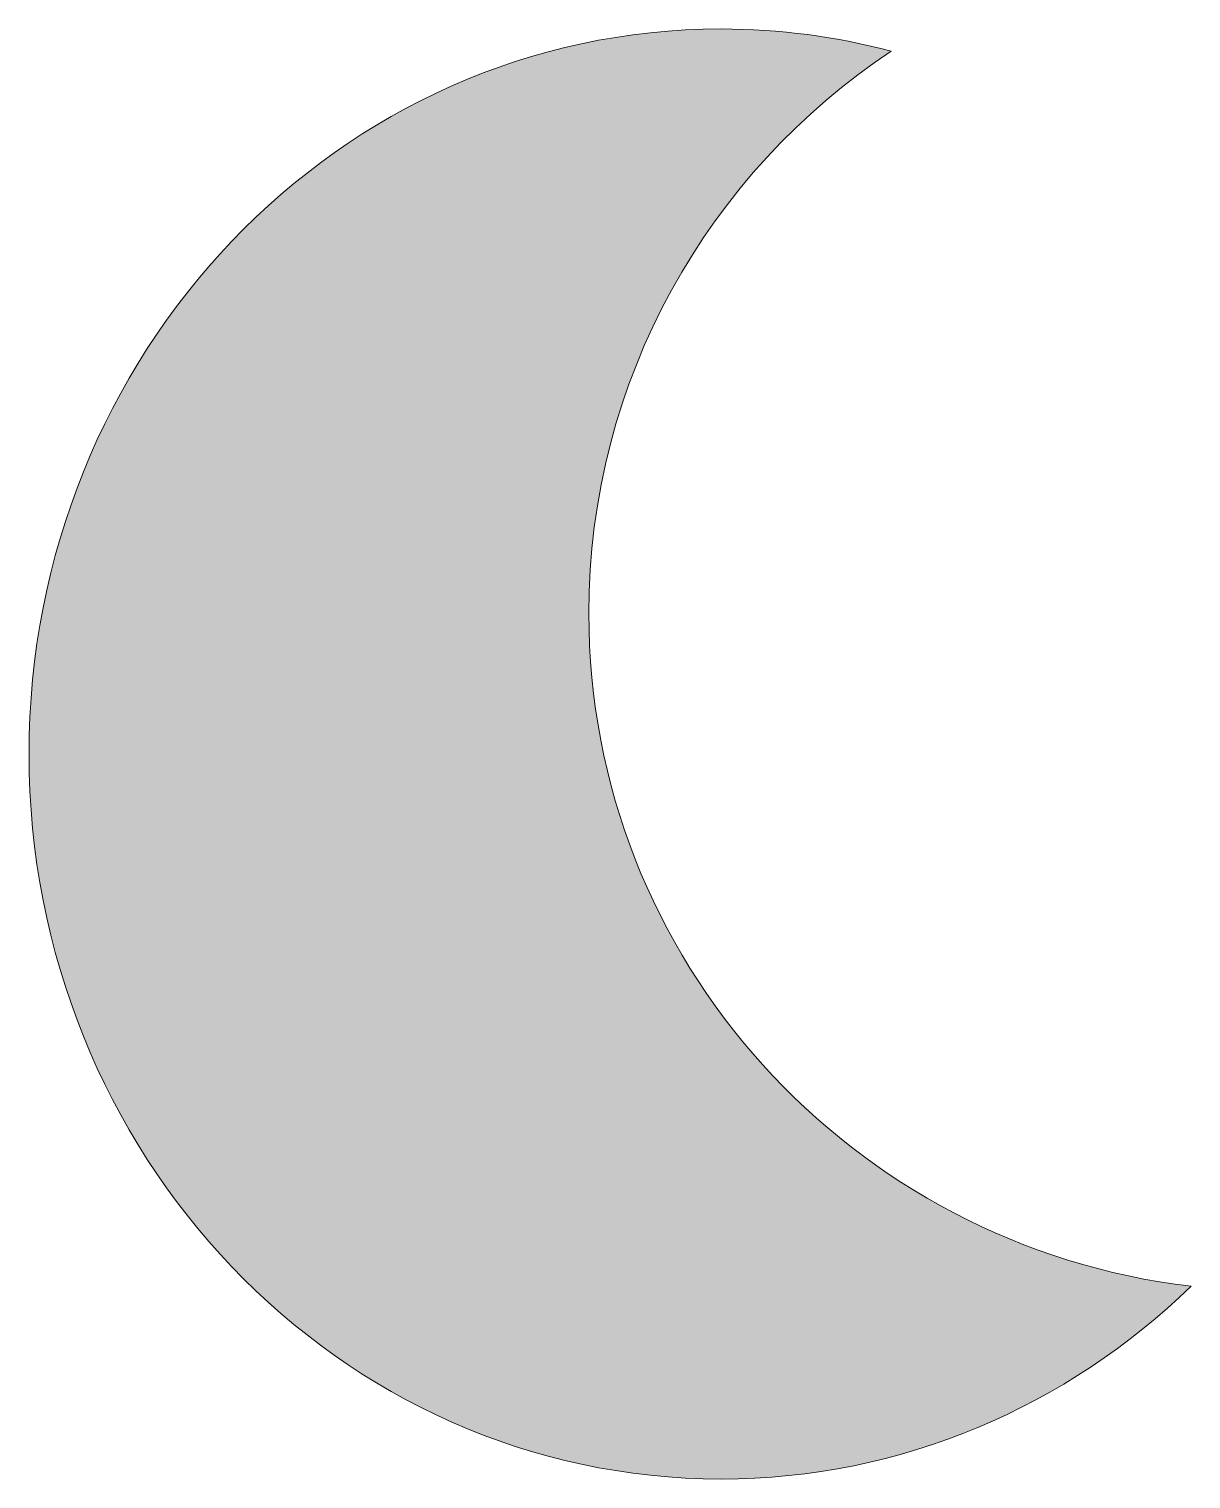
# Model space of a CAD drawing. Header units: inches. Extents: x 0 to 81, y 0 to 102.
import ezdxf

# ---------------------------------------------------------------- set-up
doc = ezdxf.new("R2010")
doc.units = ezdxf.units.IN
doc.header["$MEASUREMENT"] = 0
doc.layers.add('Layer 1', color=7, linetype='Continuous')

msp = doc.modelspace()

# ---------------------------------------------------------------- hatches: boundary and pattern name
at = {"layer": 'Layer 1', "true_color": 0xf05a28}
h = msp.add_hatch(color=20, dxfattribs=at)
edge = h.paths.add_edge_path()
edge.add_spline(control_points=[(39.22, 60.65), (39.22, 77.06), (47.62, 91.52), (60.4, 100.05), (56.59, 101.06), (52.6, 101.6), (48.49, 101.6), (21.71, 101.6), (0, 78.86), (0, 50.8), (0, 22.74), (21.71, 0), (48.49, 0), (61.2, 0), (72.76, 5.12), (81.41, 13.5), (57.64, 16.33), (39.22, 36.36), (39.22, 60.65)], knot_values=[0, 0, 0, 0, 1, 1, 1, 2, 2, 2, 3, 3, 3, 4, 4, 4, 5, 5, 5, 6, 6, 6, 6], degree=3, periodic=1)

# ---------------------------------------------------------------- linework, layer by layer
at = {"layer": 'Layer 1', "lineweight": 0}
msp.add_open_spline([(39.22, 60.65), (39.22, 77.06), (47.62, 91.52), (60.4, 100.05), (56.59, 101.06), (52.6, 101.6), (48.49, 101.6), (21.71, 101.6), (0, 78.86), (0, 50.8), (0, 22.74), (21.71, 0), (48.49, 0), (61.2, 0), (72.76, 5.12), (81.41, 13.5), (57.64, 16.33), (39.22, 36.36), (39.22, 60.65)], degree=3, knots=[0, 0, 0, 0, 1, 1, 1, 2, 2, 2, 3, 3, 3, 4, 4, 4, 5, 5, 5, 6, 6, 6, 6], dxfattribs=at)

doc.saveas('drawing.dxf')
